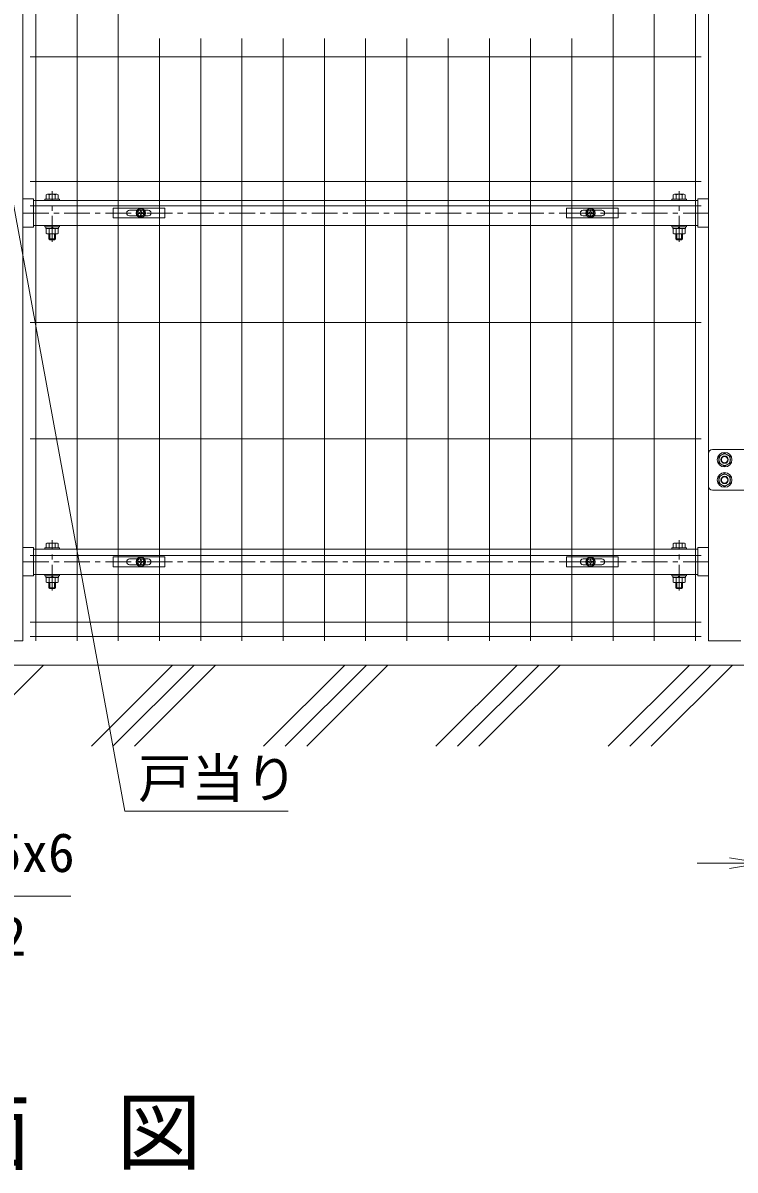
# Model space of a CAD drawing. Units: millimetres, scale not verified. Extents: x -4200 to 4200, y -2970 to 2970.
# Drawn here: x 100 to 977, y -543 to 869 of the extents above; entities that cross this region are included whole.
import ezdxf
from ezdxf.enums import TextEntityAlignment as Align

# ---------------------------------------------------------------- set-up
doc = ezdxf.new("R2010")
doc.units = ezdxf.units.MM
doc.header["$LTSCALE"] = 20
doc.linetypes.add('USER1', pattern=[50.8, 31.75, -6.35, 6.35, -6.35])
for name, color, linetype, lineweight in [('0-0_D-STR1', 1, 'Continuous', 18), ('0-1_D-STR-DIM', 7, 'Continuous', 9), ('0-2_0', 7, 'Continuous', 9), ('0-3_D-STR3', 3, 'Continuous', 13), ('0-4_D-BMK', 2, 'USER1', 13), ('0-5_Defpoints', 6, 'Continuous', 18), ('0-6_D-STR-TXT', 7, 'Continuous', 9), ('0-7_D-STR2', 7, 'Continuous', 9), ('0-A_D-DCR-HCH', 7, 'Continuous', 9), ('0-B_D-BGD', 7, 'Continuous', 9)]:
    doc.layers.add(name, color=color, linetype=linetype, lineweight=lineweight)
doc.styles.add('ＭＳ ゴシック', font='')
doc.styles.get('ＭＳ ゴシック').set_extended_font_data('MS Gothic')

# ---------------------------------------------------------------- blocks, each defined once
blk = doc.blocks.new('U60')
at = {"layer": '0-0_D-STR1'}
for p, q in [((19680, 22300), (19680, 600)), ((36560, 22300), (36560, 600)), ((19680, 11484), (19940, 11484)), ((19940, 11484), (19940, 10786)), ((36300, 11445), (19940, 11445)), ((36560, 11484), (36300, 11484)), ((19940, 10786), (19680, 10786)), ((36300, 10825), (19940, 10825)), ((19680, 2893), (19940, 2893)), ((36300, 2854), (19940, 2854)), ((36300, 2893), (36300, 2195)), ((36560, 2893), (36300, 2893)), ((36300, 2234), (19940, 2234)), ((36300, 2195), (36560, 2195)), ((18880, 600), (19680, 600)), ((36560, 600), (37360, 600))]:
    blk.add_line(p, q, dxfattribs=at)
for points in [[(36300, 11484), (36300, 10786), (36560, 10786)], [(19940, 2893), (19940, 2195), (19680, 2195)]]:
    blk.add_lwpolyline(points, dxfattribs=at)
at = {"layer": '0-3_D-STR3'}
for p, q in [((20250, 11477), (20250, 11586)), ((20512.5, 11597.1), (20287.5, 11597.1)), ((20325, 11477), (20325, 11586)), ((20475, 11477), (20475, 11586)), ((20550, 11477), (20550, 11586)), ((35689.9, 11477), (35689.9, 11586)), ((35727.4, 11597.1), (35952.5, 11597.1)), ((35765, 11477), (35765, 11586)), ((35915, 11477), (35915, 11586)), ((35990, 11477), (35990, 11586)), ((20220, 11477), (20220, 11445)), ((20220, 11477), (20580, 11477)), ((20220, 11445), (20580, 11445)), ((20550, 11477), (20250, 11477)), ((20580, 11477), (20580, 11445)), ((35660, 11477), (35660, 11445)), ((36020, 11477), (35660, 11477)), ((36020, 11445), (35660, 11445)), ((35689.9, 11477), (35990, 11477)), ((36020, 11477), (36020, 11445)), ((20220, 10825), (20220, 10793)), ((20220, 10825), (20580, 10825)), ((20220, 10793), (20580, 10793)), ((20250, 10753), (20250, 10634)), ((20325, 10753), (20325, 10634)), ((20407.5, 10753), (20384.4, 10793)), ((20421.4, 10753), (20398.3, 10793)), ((20475, 10753), (20475, 10634)), ((20550, 10753), (20550, 10634)), ((20580, 10825), (20580, 10793)), ((35660, 10825), (35660, 10793)), ((36020, 10825), (35660, 10825)), ((36020, 10793), (35660, 10793)), ((35689.9, 10753), (35689.9, 10634)), ((35765, 10753), (35765, 10634)), ((35818.6, 10753), (35841.7, 10793)), ((35832.5, 10753), (35855.6, 10793)), ((35915, 10753), (35915, 10634)), ((35990, 10753), (35990, 10634)), ((36020, 10825), (36020, 10793)), ((20287.5, 10623), (20512.5, 10623)), ((20320, 10497), (20320, 10623)), ((20320, 10497), (20340, 10477)), ((20320, 10497), (20480, 10497)), ((20340, 10477), (20340, 10623)), ((20460, 10477), (20340, 10477)), ((20460, 10477), (20460, 10623)), ((20460, 10477), (20480, 10497)), ((20480, 10497), (20480, 10623)), ((35952.5, 10623), (35727.4, 10623)), ((35760, 10497), (35760, 10623)), ((35780, 10477), (35760, 10497)), ((35920, 10497), (35760, 10497)), ((35780, 10477), (35780, 10623)), ((35780, 10477), (35900, 10477)), ((35900, 10477), (35900, 10623)), ((35920, 10497), (35900, 10477)), ((35920, 10497), (35920, 10623)), ((36560, 5210), (36560, 4410)), ((37940, 5310), (36660, 5310)), ((36660, 4310), (37940, 4310)), ((20220, 2886), (20220, 2854)), ((20220, 2886), (20580, 2886)), ((20220, 2854), (20580, 2854)), ((20250, 2886), (20250, 2995)), ((20550, 2886), (20250, 2886)), ((20512.5, 3006.1), (20287.5, 3006.1)), ((20325, 2886), (20325, 2995)), ((20475, 2886), (20475, 2995)), ((20550, 2886), (20550, 2995)), ((20580, 2886), (20580, 2854)), ((35660, 2886), (35660, 2854)), ((36020, 2886), (35660, 2886)), ((36020, 2854), (35660, 2854)), ((35689.9, 2886), (35689.9, 2995)), ((35689.9, 2886), (35990, 2886)), ((35727.4, 3006.1), (35952.5, 3006.1)), ((35765, 2886), (35765, 2995)), ((35915, 2886), (35915, 2995)), ((35990, 2886), (35990, 2995)), ((36020, 2886), (36020, 2854)), ((20220, 2234), (20220, 2202)), ((20220, 2234), (20580, 2234)), ((20220, 2202), (20580, 2202)), ((20250, 2162), (20250, 2043)), ((20287.5, 2032), (20512.5, 2032)), ((20320, 1906), (20320, 2032)), ((20325, 2162), (20325, 2043)), ((20340, 1886), (20340, 2032)), ((20407.5, 2162), (20384.4, 2202)), ((20421.4, 2162), (20398.3, 2202)), ((20460, 1886), (20460, 2032)), ((20475, 2162), (20475, 2043)), ((20480, 1906), (20480, 2032)), ((20550, 2162), (20550, 2043)), ((20580, 2234), (20580, 2202)), ((35660, 2234), (35660, 2202)), ((36020, 2234), (35660, 2234)), ((36020, 2202), (35660, 2202)), ((35689.9, 2162), (35689.9, 2043)), ((35952.5, 2032), (35727.4, 2032)), ((35760, 1906), (35760, 2032)), ((35765, 2162), (35765, 2043)), ((35780, 1886), (35780, 2032)), ((35818.6, 2162), (35841.7, 2202)), ((35832.5, 2162), (35855.6, 2202)), ((35900, 1886), (35900, 2032)), ((35915, 2162), (35915, 2043)), ((35920, 1906), (35920, 2032)), ((35990, 2162), (35990, 2043)), ((36020, 2234), (36020, 2202)), ((20320, 1906), (20340, 1886)), ((20320, 1906), (20480, 1906)), ((20460, 1886), (20340, 1886)), ((20460, 1886), (20480, 1906)), ((35780, 1886), (35760, 1906)), ((35920, 1906), (35760, 1906)), ((35780, 1886), (35900, 1886)), ((35920, 1906), (35900, 1886))]:
    blk.add_line(p, q, dxfattribs=at)
for points in [[(20554, 10753), (20246, 10753), (20246, 10793)], [(20554, 10753), (20554, 10793), (20246, 10793)], [(35686, 10753), (35994, 10753), (35994, 10793)], [(35686, 10753), (35686, 10793), (35994, 10793)], [(20554, 2162), (20246, 2162), (20246, 2202)], [(20554, 2162), (20554, 2202), (20246, 2202)], [(35686, 2162), (35994, 2162), (35994, 2202)], [(35686, 2162), (35686, 2202), (35994, 2202)]]:
    blk.add_lwpolyline(points, dxfattribs=at)
for points in [[(36960, 5222), (36819.7, 5141), (36819.7, 4979), (36960, 4898), (37100.3, 4979), (37100.3, 5141)], [(36960, 4722), (36819.7, 4641), (36819.7, 4479), (36960, 4398), (37100.3, 4479), (37100.3, 4641)]]:
    blk.add_lwpolyline(points, close=True, dxfattribs=at)
for centre, radius in [((36960, 5060), 180), ((36960, 5060), 140.7), ((36960, 5060), 90), ((36960, 5060), 80), ((36960, 4560), 180), ((36960, 4560), 140.7), ((36960, 4560), 90), ((36960, 4560), 80)]:
    blk.add_circle(centre, radius, dxfattribs=at)
for centre, radius, start, end in [((20287.5, 11528), 69.1, 57.13278, 122.86722), ((20400, 11337.2), 259.8, 73.22135, 106.77865), ((20512.5, 11528), 69.1, 57.13278, 122.86722), ((35727.4, 11528), 69.1, 57.13278, 122.86722), ((35840, 11337.2), 259.8, 73.22135, 106.77865), ((35952.5, 11528), 69.1, 57.13278, 122.86722), ((20287.5, 10692.1), 69.1, 237.13278, 302.86722), ((20400, 10882.8), 259.8, 253.22135, 286.77865), ((20512.5, 10692.1), 69.1, 237.13278, 302.86722), ((35727.4, 10692.1), 69.1, 237.13278, 302.86722), ((35840, 10882.8), 259.8, 253.22135, 286.77865), ((35952.5, 10692.1), 69.1, 237.13278, 302.86722), ((36660, 5210), 100, 90, 180), ((36660, 4410), 100, 180, 270), ((20287.5, 2937), 69.1, 57.13278, 122.86722), ((20400, 2746.2), 259.8, 73.22135, 106.77865), ((20512.5, 2937), 69.1, 57.13278, 122.86722), ((35727.4, 2937), 69.1, 57.13278, 122.86722), ((35840, 2746.2), 259.8, 73.22135, 106.77865), ((35952.5, 2937), 69.1, 57.13278, 122.86722), ((20287.5, 2101.1), 69.1, 237.13278, 302.86722), ((20400, 2291.8), 259.8, 253.22135, 286.77865), ((20512.5, 2101.1), 69.1, 237.13278, 302.86722), ((35727.4, 2101.1), 69.1, 237.13278, 302.86722), ((35840, 2291.8), 259.8, 253.22135, 286.77865), ((35952.5, 2101.1), 69.1, 237.13278, 302.86722)]:
    blk.add_arc(centre, radius, start, end, dxfattribs=at)
at = {"layer": '0-4_D-BMK'}
for p, q in [((20400, 10428), (20400, 11669.8)), ((35840, 10428), (35840, 11669.8)), ((19680, 11135), (36560, 11135)), ((20400, 1837), (20400, 3078.8)), ((35840, 1837), (35840, 3078.8)), ((19680, 2544), (36560, 2544))]:
    blk.add_line(p, q, dxfattribs=at)
at = {"layer": '0-5_Defpoints'}
for centre in [(22580, 11135), (33660, 11135), (22580, 2544), (33660, 2544)]:
    blk.add_circle(centre, 80, dxfattribs=at)
blk = doc.blocks.new('A$C1aa64d16')
at = {"layer": '0-3_D-STR3'}
for p, q in [((-679.7, 120), (590.3, 120)), ((-679.7, -120), (-679.7, 120)), ((-274.7, 70), (-91.2, 70)), ((-37.1, 8.4), (-63, 7.9)), ((-63, 7.9), (-63, -7.9)), ((-7.9, 63), (-8.4, 37.1)), ((-7.9, 63), (7.9, 63)), ((7.9, 63), (8.4, 37.1)), ((37.1, 8.4), (63, 7.9)), ((63, 7.9), (63, -7.9)), ((91.2, 70), (185.3, 70)), ((-274.7, -70), (-91.2, -70)), ((-37.1, -8.4), (-63, -7.9)), ((-7.9, -63), (-8.4, -37.1)), ((37.1, -8.4), (63, -7.9)), ((91.2, -70), (185.3, -70))]:
    blk.add_line(p, q, dxfattribs=at)
for points in [[(-679.7, -120), (590.3, -120), (590.3, 120)], [(-7.9, -63), (7.9, -63), (8.4, -37.1)]]:
    blk.add_lwpolyline(points, dxfattribs=at)
for radius in [115, 105]:
    blk.add_circle((0, 0), radius, dxfattribs=at)
for centre, radius, start, end in [((-274.7, 0), 70, 90, 270), ((-38.1, 38.1), 29.8, 270, 0), ((38.1, 38.1), 29.8, 180, 270), ((185.3, 0), 70, 270, 90), ((-38.1, -38.1), 29.8, 0, 90), ((38.1, -38.1), 29.8, 90, 180)]:
    blk.add_arc(centre, radius, start, end, dxfattribs=at)
blk = doc.blocks.new('A$Cf29bf4b8')
at = {"layer": '0-3_D-STR3'}
for p, q in [((-590.3, 120), (679.7, 120)), ((-590.3, -120), (-590.3, 120)), ((-185.3, 70), (-91.2, 70)), ((-37.1, 8.4), (-63, 7.9)), ((-63, 7.9), (-63, -7.9)), ((-7.9, 63), (-8.4, 37.1)), ((-7.9, 63), (7.9, 63)), ((7.9, 63), (8.4, 37.1)), ((37.1, 8.4), (63, 7.9)), ((63, 7.9), (63, -7.9)), ((91.2, 70), (274.7, 70)), ((-185.3, -70), (-91.2, -70)), ((-37.1, -8.4), (-63, -7.9)), ((-7.9, -63), (-8.4, -37.1)), ((37.1, -8.4), (63, -7.9)), ((91.2, -70), (274.7, -70))]:
    blk.add_line(p, q, dxfattribs=at)
for points in [[(-590.3, -120), (679.7, -120), (679.7, 120)], [(-7.9, -63), (7.9, -63), (8.4, -37.1)]]:
    blk.add_lwpolyline(points, dxfattribs=at)
for radius in [115, 105]:
    blk.add_circle((0, 0), radius, dxfattribs=at)
for centre, radius, start, end in [((-185.3, 0), 70, 90, 270), ((-38.1, 38.1), 29.8, 270, 0), ((38.1, 38.1), 29.8, 180, 270), ((274.7, 0), 70, 270, 90), ((-38.1, -38.1), 29.8, 0, 90), ((38.1, -38.1), 29.8, 90, 180)]:
    blk.add_arc(centre, radius, start, end, dxfattribs=at)
blk = doc.blocks.new('_Open')
at = {"layer": '0-2_0'}
blk.add_line((-20, 3.33), (0, 0), dxfattribs=at)
blk.add_lwpolyline([(-20, -3.33), (0, 0), (-20, 0)], dxfattribs=at)
blk = doc.blocks.new('MLeader3')
at = {"layer": '0-6_D-STR-TXT'}
blk.add_line((-852.22, 41.98), (-870.04, 78.41), dxfattribs=at)
for points in [[(-841.37, 49.73), (-870.04, 78.41), (-846.79, 45.86)], [(-846.79, 45.86), (-666.75, -206.2), (108.09, -206.2), (159.09, -206.2)]]:
    blk.add_lwpolyline(points, dxfattribs=at)

msp = doc.modelspace()

# ---------------------------------------------------------------- linework, layer by layer
at = {"layer": '0-1_D-STR-DIM'}
msp.add_line((969.95, -165.42), (929.95, -165.42), dxfattribs=at)
at = {"layer": '0-6_D-STR-TXT'}
msp.add_lwpolyline([(426.35, -101.43), (225.29, -101.43), (47.73, 865.06)], dxfattribs=at)
at = {"layer": '0-7_D-STR2'}
for p, q in [((115.8, 1278.41), (115.8, 108.41)), ((166.57, 1278.41), (166.57, 108.41)), ((217.34, 1278.41), (217.34, 108.41)), ((826.58, 1278.41), (826.58, 108.41)), ((877.35, 1278.41), (877.35, 108.41)), ((928.12, 1278.41), (928.12, 108.41)), ((268.11, 850.26), (268.11, 108.41)), ((318.88, 850.26), (318.88, 108.41)), ((369.65, 850.26), (369.65, 108.41)), ((420.42, 850.26), (420.42, 108.41)), ((471.19, 850.26), (471.19, 108.41)), ((521.96, 850.26), (521.96, 108.41)), ((572.73, 850.26), (572.73, 108.41)), ((623.5, 850.26), (623.5, 108.41)), ((674.27, 850.26), (674.27, 108.41)), ((725.04, 850.26), (725.04, 108.41)), ((775.81, 850.26), (775.81, 108.41)), ((108.8, 827.41), (935.12, 827.41)), ((108.8, 673.91), (935.12, 673.91)), ((108.8, 643.91), (935.12, 643.91)), ((108.8, 500.41), (935.12, 500.41)), ((108.8, 356.91), (935.12, 356.91)), ((108.8, 213.41), (935.12, 213.41)), ((108.8, 131.39), (935.12, 131.39)), ((108.8, 113.81), (935.12, 113.81))]:
    msp.add_line(p, q, dxfattribs=at)
at = {"layer": '0-A_D-DCR-HCH'}
for p, q in [((39.96, -6.75), (125.11, 78.41)), ((184.21, -21.59), (284.21, 78.41)), ((210.73, -21.59), (310.72, 78.41)), ((237.24, -21.59), (337.24, 78.41)), ((396.34, -21.59), (496.34, 78.41)), ((422.86, -21.59), (522.86, 78.41)), ((449.37, -21.59), (549.37, 78.41)), ((608.47, -21.59), (708.47, 78.41)), ((634.99, -21.59), (734.99, 78.41)), ((661.51, -21.59), (761.51, 78.41)), ((820.6, -21.59), (920.6, 78.41)), ((847.12, -21.59), (947.12, 78.41)), ((873.64, -21.59), (973.64, 78.41))]:
    msp.add_line(p, q, dxfattribs=at)
at = {"layer": '0-B_D-BGD'}
msp.add_line((1435.64, 78.41), (35.96, 78.41), dxfattribs=at)

# ---------------------------------------------------------------- block references
at = {"layer": '0-1_D-STR-DIM'}
for name, p, xscale, yscale in [('U60', (-884.04, 78.41), 0.05, 0.05), ('A$C1aa64d16', (244.96, 635.16), 0.05, 0.05), ('A$Cf29bf4b8', (798.96, 635.16), 0.05, 0.05), ('A$C1aa64d16', (244.96, 205.61), 0.05, 0.05), ('A$Cf29bf4b8', (798.96, 205.61), 0.05, 0.05), ('_Open', (1009.95, -165.42), 2, 2)]:
    msp.add_blockref(name, p, dxfattribs=dict(at, xscale=xscale, yscale=yscale))
at = {"layer": '0-6_D-STR-TXT'}
msp.add_blockref('MLeader3', (0, 0), dxfattribs=at)

# ---------------------------------------------------------------- texts
at = {"layer": '0-6_D-STR-TXT', "style": 'ＭＳ ゴシック'}
for s, height, p in [('戸当り', 48.09, (241.75, -99.39)), ('ベースプレート 2-150x65x6', 48.09, (-655.41, -190.81)), ('他穿孔めねじアンカーM12', 48.09, (-650.08, -293.82)), ('正\u3000面\u3000図', 76.98, (-204.94, -558.1))]:
    msp.add_text(s, height=height, dxfattribs=at).set_placement(p, align=Align.BOTTOM_LEFT)

doc.saveas('drawing.dxf')
